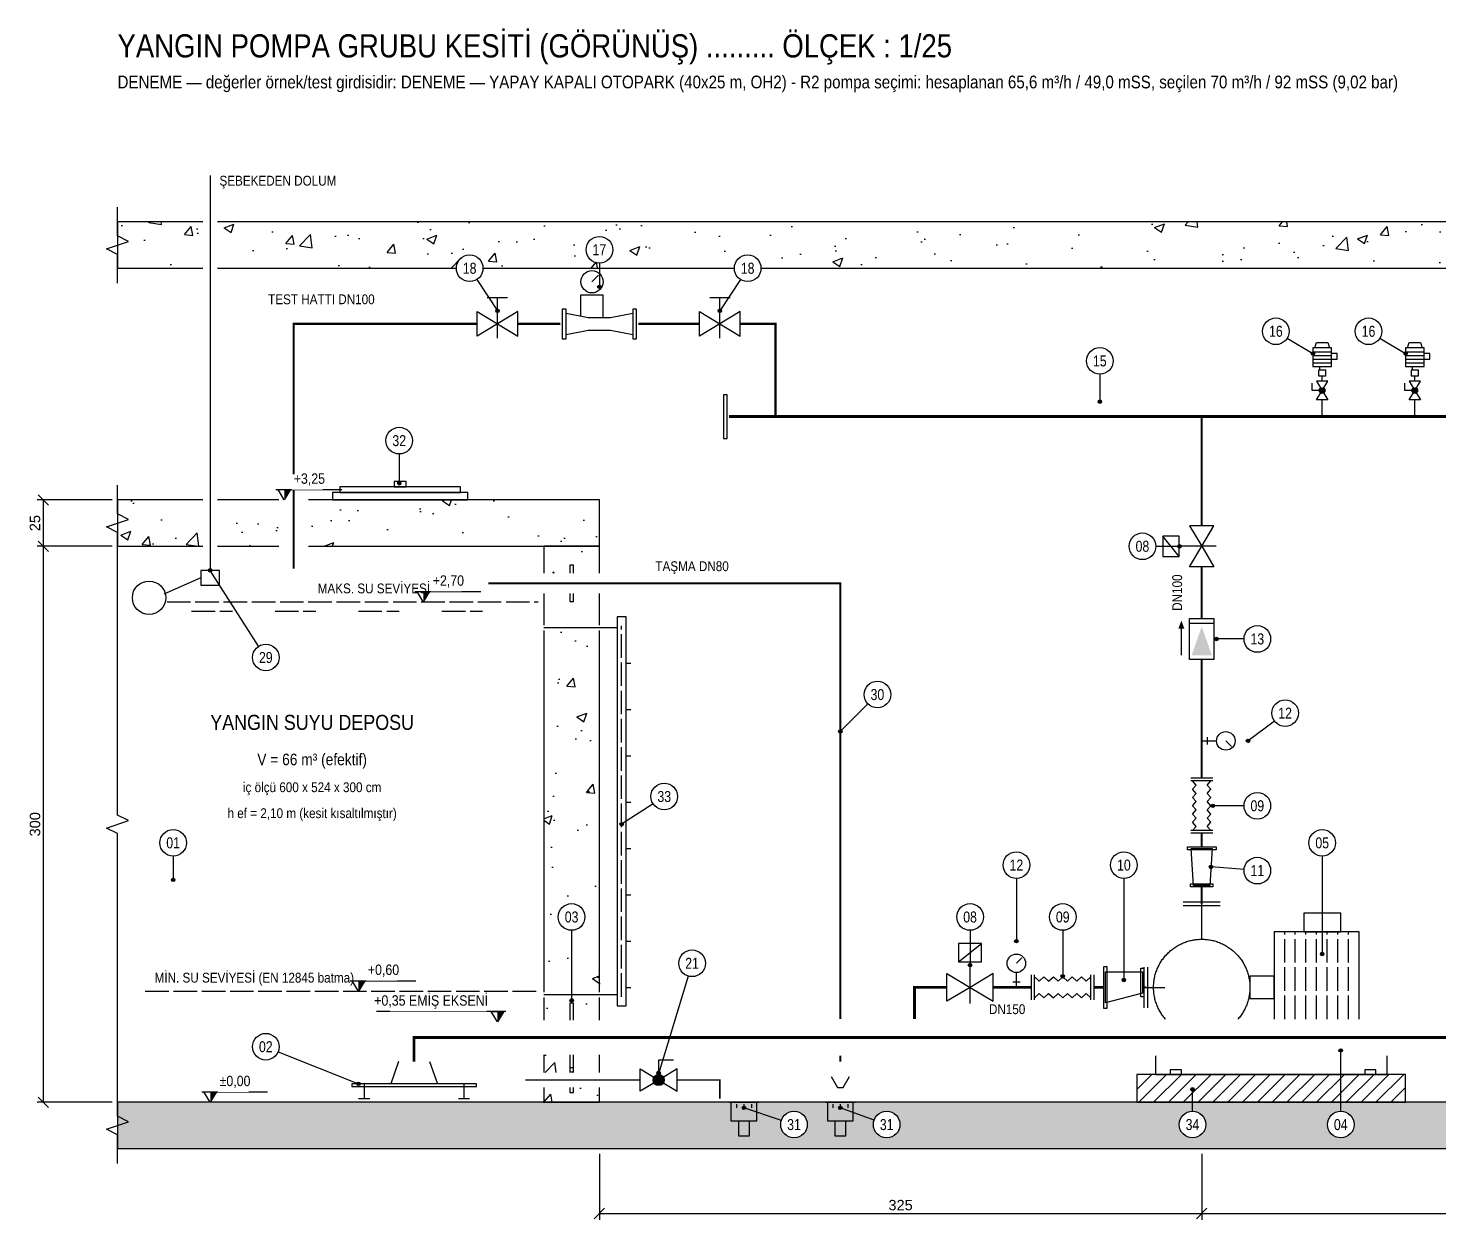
# Model space of a CAD drawing. Header units: centimetres. Extents: x -278 to 1548, y -1462 to 580.
# Drawn here: x -278 to 483, y -63 to 580 of the extents above; entities that cross this region are included whole.
import ezdxf
from ezdxf.enums import TextEntityAlignment as Align

# ---------------------------------------------------------------- set-up
doc = ezdxf.new("R2010")
doc.units = ezdxf.units.CM
doc.header["$LTSCALE"] = 10
doc.linetypes.add('DASHED', pattern=[1.524, 1.27, -0.254])
for name, color, linetype in [('ROTAS-BASLIK', 2, 'Continuous'), ('ROTAS-BETON', 7, 'Continuous'), ('ROTAS-CAP', 3, 'Continuous'), ('ROTAS-DRENAJ-BORU', 140, 'DASHED'), ('ROTAS-KOT', 2, 'Continuous'), ('ROTAS-MASKE', 7, 'Continuous'), ('ROTAS-NOT', 1, 'Continuous'), ('ROTAS-NUMARA', 1, 'Continuous'), ('ROTAS-OLCU', 2, 'Continuous'), ('ROTAS-POMPA-EKIPMAN', 4, 'Continuous'), ('ROTAS-POMPA-GIZLI', 4, 'DASHED'), ('ROTAS-POMPA-KAIDE', 8, 'Continuous'), ('ROTAS-SOGUKSU-BORU', 5, 'Continuous'), ('ROTAS-SU-SEVIYE', 5, 'DASHED'), ('ROTAS-TARAMA', 8, 'Continuous'), ('ROTAS-VANA', 1, 'Continuous'), ('ROTAS-YANGIN-BORU', 1, 'Continuous'), ('ROTAS-YAZI', 7, 'Continuous')]:
    doc.layers.add(name, color=color, linetype=linetype)
doc.styles.add('ROTAS', font='arial.ttf')
doc.dimstyles.new('ROTAS-OLCU', dxfattribs={"dimtxt": 5.625, "dimasz": 4.5, "dimexe": 3.375, "dimexo": 2.8125, "dimgap": 1.6875, "dimtad": 1, "dimdec": 0, "dimtxsty": 'ROTAS', "dimtsz": 2.8125, "dimcen": 2.5, "dimclrd": 2, "dimclre": 2, "dimclrt": 2, "dimazin": 3, "dimtfac": 1, "dimtmove": 0, "dimatfit": 3})

# ---------------------------------------------------------------- blocks, each defined once
blk = doc.blocks.new('ROTAS-SMB-KURESEL')
h = blk.add_hatch(color=256)
h.dxf.hatch_style = 1
h.paths.add_polyline_path([(3, 0), (2.85, 0.93), (2.43, 1.76), (1.76, 2.43), (0.93, 2.85), (0, 3), (-0.93, 2.85), (-1.76, 2.43), (-2.43, 1.76), (-2.85, 0.93), (-3, 0), (-2.85, -0.93), (-2.43, -1.76), (-1.76, -2.43), (-0.93, -2.85), (0, -3), (0.93, -2.85), (1.76, -2.43), (2.43, -1.76), (2.85, -0.93)])
for p, q in [((0, 3), (0, 11)), ((0, 11), (8, 11))]:
    blk.add_line(p, q)
for points in [[(-10, -6), (-10, 6), (0, 0)], [(10, -6), (10, 6), (0, 0)]]:
    blk.add_lwpolyline(points, close=True)
blk.add_circle((0, 0), 3)
blk = doc.blocks.new('ROTAS-SMB-IZLENEBILIR-KELEBEK')
for p, q in [((-5, 11), (5, 19)), ((0, 7), (0, 11)), ((0, -7), (0, 7))]:
    blk.add_line(p, q)
for points in [[(-5, 11), (5, 11), (5, 19), (-5, 19)], [(-10, -6), (-10, 6), (0, 0)], [(10, -6), (10, 6), (0, 0)]]:
    blk.add_lwpolyline(points, close=True)
blk = doc.blocks.new('ROTAS-SMB-MANOMETRE')
for p, q in [((0, 13), (3, 16)), ((0, 5), (0, 8)), ((-2, 3), (2, 3)), ((0, 0), (0, 5))]:
    blk.add_line(p, q)
blk.add_circle((0, 13), 5)
blk = doc.blocks.new('ROTAS-SMB-KOMPANSATOR')
for p, q in [((-30, -12), (-30, 12)), ((-27, -12), (-27, 12)), ((27, -12), (27, 12)), ((30, -12), (30, 12))]:
    blk.add_line(p, q)
for points in [[(-27, 10), (-22.5, 6), (-18, 10), (-13.5, 6), (-9, 10), (-4.5, 6), (0, 10), (4.5, 6), (9, 10), (13.5, 6), (18, 10), (22.5, 6), (27, 10)], [(-27, -10), (-22.5, -6), (-18, -10), (-13.5, -6), (-9, -10), (-4.5, -6), (0, -10), (4.5, -6), (9, -10), (13.5, -6), (18, -10), (22.5, -6), (27, -10)]]:
    blk.add_lwpolyline(points)
blk = doc.blocks.new('ROTAS-SMB-CEKVALF')
h = blk.add_hatch(color=256)
h.dxf.hatch_style = 1
h.paths.add_polyline_path([(9, 10), (5, 11.5), (5, 8.5)])
h = blk.add_hatch(color=256)
h.dxf.hatch_style = 1
h.paths.add_polyline_path([(-8, -5), (-8, 5), (6, 0)])
for p, q in [((-8, 10), (5, 10)), ((7.5, -6), (7.5, 6))]:
    blk.add_line(p, q)
blk.add_lwpolyline([(-10, -6), (-10, 6), (10, 6), (10, -6)], close=True)
blk = doc.blocks.new('ROTAS-SMB-KELEBEK')
for p, q in [((-5, 13), (5, 13)), ((0, 7), (0, 13)), ((0, -7), (0, 7))]:
    blk.add_line(p, q)
for points in [[(-10, -6), (-10, 6), (0, 0)], [(10, -6), (10, 6), (0, 0)]]:
    blk.add_lwpolyline(points, close=True)

msp = doc.modelspace()

# ---------------------------------------------------------------- hatches: boundary and pattern name
at = {"layer": 'ROTAS-KOT'}
h = msp.add_hatch(color=256, dxfattribs=at)
h.dxf.hatch_style = 1
h.paths.add_polyline_path([(-140, 325), (-140, 330.62), (-136.62, 330.62)])
h = msp.add_hatch(color=256, dxfattribs=at)
h.dxf.hatch_style = 1
h.paths.add_polyline_path([(-65, 270), (-65, 275.62), (-61.62, 275.62)])
h = msp.add_hatch(color=256, dxfattribs=at)
h.dxf.hatch_style = 1
h.paths.add_polyline_path([(-100, 60), (-100, 65.62), (-96.62, 65.62)])
h = msp.add_hatch(color=256, dxfattribs=at)
h.dxf.hatch_style = 1
h.paths.add_polyline_path([(-25, 43.41), (-25, 49.04), (-21.62, 49.04)])
h = msp.add_hatch(color=256, dxfattribs=at)
h.dxf.hatch_style = 1
h.paths.add_polyline_path([(-180, 0), (-180, 5.62), (-176.62, 5.62)])
at = {"layer": 'ROTAS-NUMARA'}
h = msp.add_hatch(color=256, dxfattribs=at)
h.dxf.hatch_style = 1
h.paths.add_polyline_path([(30.94, 440), (30.81, 440.47), (30.47, 440.81), (30, 440.94), (29.53, 440.81), (29.19, 440.47), (29.06, 440), (29.19, 439.53), (29.53, 439.19), (30, 439.06), (30.47, 439.19), (30.81, 439.53)])
h = msp.add_hatch(color=256, dxfattribs=at)
h.dxf.hatch_style = 1
h.paths.add_polyline_path([(-24.06, 427), (-24.19, 427.47), (-24.53, 427.81), (-25, 427.94), (-25.47, 427.81), (-25.81, 427.47), (-25.94, 427), (-25.81, 426.53), (-25.47, 426.19), (-25, 426.06), (-24.53, 426.19), (-24.19, 426.53)])
h = msp.add_hatch(color=256, dxfattribs=at)
h.dxf.hatch_style = 1
h.paths.add_polyline_path([(95.94, 427), (95.81, 427.47), (95.47, 427.81), (95, 427.94), (94.53, 427.81), (94.19, 427.47), (94.06, 427), (94.19, 426.53), (94.53, 426.19), (95, 426.06), (95.47, 426.19), (95.81, 426.53)])
h = msp.add_hatch(color=256, dxfattribs=at)
h.dxf.hatch_style = 1
h.paths.add_polyline_path([(415.94, 404), (415.81, 404.47), (415.47, 404.81), (415, 404.94), (414.53, 404.81), (414.19, 404.47), (414.06, 404), (414.19, 403.53), (414.53, 403.19), (415, 403.06), (415.47, 403.19), (415.81, 403.53)])
h = msp.add_hatch(color=256, dxfattribs=at)
h.dxf.hatch_style = 1
h.paths.add_polyline_path([(465.94, 404), (465.81, 404.47), (465.47, 404.81), (465, 404.94), (464.53, 404.81), (464.19, 404.47), (464.06, 404), (464.19, 403.53), (464.53, 403.19), (465, 403.06), (465.47, 403.19), (465.81, 403.53)])
h = msp.add_hatch(color=256, dxfattribs=at)
h.dxf.hatch_style = 1
h.paths.add_polyline_path([(300.94, 378), (300.81, 378.47), (300.47, 378.81), (300, 378.94), (299.53, 378.81), (299.19, 378.47), (299.06, 378), (299.19, 377.53), (299.53, 377.19), (300, 377.06), (300.47, 377.19), (300.81, 377.53)])
h = msp.add_hatch(color=256, dxfattribs=at)
h.dxf.hatch_style = 1
h.paths.add_polyline_path([(-77.06, 334), (-77.19, 334.47), (-77.53, 334.81), (-78, 334.94), (-78.47, 334.81), (-78.81, 334.47), (-78.94, 334), (-78.81, 333.53), (-78.47, 333.19), (-78, 333.06), (-77.53, 333.19), (-77.19, 333.53)])
h = msp.add_hatch(color=256, dxfattribs=at)
h.dxf.hatch_style = 1
h.paths.add_polyline_path([(343.94, 300), (343.81, 300.47), (343.47, 300.81), (343, 300.94), (342.53, 300.81), (342.19, 300.47), (342.06, 300), (342.19, 299.53), (342.53, 299.19), (343, 299.06), (343.47, 299.19), (343.81, 299.53)])
h = msp.add_hatch(color=256, dxfattribs=at)
h.dxf.hatch_style = 1
h.paths.add_polyline_path([(-179.06, 287), (-179.19, 287.47), (-179.53, 287.81), (-180, 287.94), (-180.47, 287.81), (-180.81, 287.47), (-180.94, 287), (-180.81, 286.53), (-180.47, 286.19), (-180, 286.06), (-179.53, 286.19), (-179.19, 286.53)])
h = msp.add_hatch(color=256, dxfattribs=at)
h.dxf.hatch_style = 1
h.paths.add_polyline_path([(363.94, 250), (363.81, 250.47), (363.47, 250.81), (363, 250.94), (362.53, 250.81), (362.19, 250.47), (362.06, 250), (362.19, 249.53), (362.53, 249.19), (363, 249.06), (363.47, 249.19), (363.81, 249.53)])
h = msp.add_hatch(color=256, dxfattribs=at)
h.dxf.hatch_style = 1
h.paths.add_polyline_path([(160.94, 200), (160.81, 200.47), (160.47, 200.81), (160, 200.94), (159.53, 200.81), (159.19, 200.47), (159.06, 200), (159.19, 199.53), (159.53, 199.19), (160, 199.06), (160.47, 199.19), (160.81, 199.53)])
h = msp.add_hatch(color=256, dxfattribs=at)
h.dxf.hatch_style = 1
h.paths.add_polyline_path([(380.94, 195), (380.81, 195.47), (380.47, 195.81), (380, 195.94), (379.53, 195.81), (379.19, 195.47), (379.06, 195), (379.19, 194.53), (379.53, 194.19), (380, 194.06), (380.47, 194.19), (380.81, 194.53)])
h = msp.add_hatch(color=256, dxfattribs=at)
h.dxf.hatch_style = 1
h.paths.add_polyline_path([(361.94, 160), (361.81, 160.47), (361.47, 160.81), (361, 160.94), (360.53, 160.81), (360.19, 160.47), (360.06, 160), (360.19, 159.53), (360.53, 159.19), (361, 159.06), (361.47, 159.19), (361.81, 159.53)])
h = msp.add_hatch(color=256, dxfattribs=at)
h.dxf.hatch_style = 1
h.paths.add_polyline_path([(42.94, 150), (42.81, 150.47), (42.47, 150.81), (42, 150.94), (41.53, 150.81), (41.19, 150.47), (41.06, 150), (41.19, 149.53), (41.53, 149.19), (42, 149.06), (42.47, 149.19), (42.81, 149.53)])
h = msp.add_hatch(color=256, dxfattribs=at)
h.dxf.hatch_style = 1
h.paths.add_polyline_path([(360.94, 127), (360.81, 127.47), (360.47, 127.81), (360, 127.94), (359.53, 127.81), (359.19, 127.47), (359.06, 127), (359.19, 126.53), (359.53, 126.19), (360, 126.06), (360.47, 126.19), (360.81, 126.53)])
h = msp.add_hatch(color=256, dxfattribs=at)
h.dxf.hatch_style = 1
h.paths.add_polyline_path([(-199.06, 120), (-199.19, 120.47), (-199.53, 120.81), (-200, 120.94), (-200.47, 120.81), (-200.81, 120.47), (-200.94, 120), (-200.81, 119.53), (-200.47, 119.19), (-200, 119.06), (-199.53, 119.19), (-199.19, 119.53)])
h = msp.add_hatch(color=256, dxfattribs=at)
h.dxf.hatch_style = 1
h.paths.add_polyline_path([(255.94, 87), (255.81, 87.47), (255.47, 87.81), (255, 87.94), (254.53, 87.81), (254.19, 87.47), (254.06, 87), (254.19, 86.53), (254.53, 86.19), (255, 86.06), (255.47, 86.19), (255.81, 86.53)])
h = msp.add_hatch(color=256, dxfattribs=at)
h.dxf.hatch_style = 1
h.paths.add_polyline_path([(420.94, 80), (420.81, 80.47), (420.47, 80.81), (420, 80.94), (419.53, 80.81), (419.19, 80.47), (419.06, 80), (419.19, 79.53), (419.53, 79.19), (420, 79.06), (420.47, 79.19), (420.81, 79.53)])
h = msp.add_hatch(color=256, dxfattribs=at)
h.dxf.hatch_style = 1
h.paths.add_polyline_path([(230.94, 74), (230.81, 74.47), (230.47, 74.81), (230, 74.94), (229.53, 74.81), (229.19, 74.47), (229.06, 74), (229.19, 73.53), (229.53, 73.19), (230, 73.06), (230.47, 73.19), (230.81, 73.53)])
h = msp.add_hatch(color=256, dxfattribs=at)
h.dxf.hatch_style = 1
h.paths.add_polyline_path([(280.94, 68), (280.81, 68.47), (280.47, 68.81), (280, 68.94), (279.53, 68.81), (279.19, 68.47), (279.06, 68), (279.19, 67.53), (279.53, 67.19), (280, 67.06), (280.47, 67.19), (280.81, 67.53)])
h = msp.add_hatch(color=256, dxfattribs=at)
h.dxf.hatch_style = 1
h.paths.add_polyline_path([(313.94, 66), (313.81, 66.47), (313.47, 66.81), (313, 66.94), (312.53, 66.81), (312.19, 66.47), (312.06, 66), (312.19, 65.53), (312.53, 65.19), (313, 65.06), (313.47, 65.19), (313.81, 65.53)])
h = msp.add_hatch(color=256, dxfattribs=at)
h.dxf.hatch_style = 1
h.paths.add_polyline_path([(15.94, 55), (15.81, 55.47), (15.47, 55.81), (15, 55.94), (14.53, 55.81), (14.19, 55.47), (14.06, 55), (14.19, 54.53), (14.53, 54.19), (15, 54.06), (15.47, 54.19), (15.81, 54.53)])
h = msp.add_hatch(color=256, dxfattribs=at)
h.dxf.hatch_style = 1
h.paths.add_polyline_path([(430.94, 28), (430.81, 28.47), (430.47, 28.81), (430, 28.94), (429.53, 28.81), (429.19, 28.47), (429.06, 28), (429.19, 27.53), (429.53, 27.19), (430, 27.06), (430.47, 27.19), (430.81, 27.53)])
h = msp.add_hatch(color=256, dxfattribs=at)
h.dxf.hatch_style = 1
h.paths.add_polyline_path([(62.94, 16), (62.81, 16.47), (62.47, 16.81), (62, 16.94), (61.53, 16.81), (61.19, 16.47), (61.06, 16), (61.19, 15.53), (61.53, 15.19), (62, 15.06), (62.47, 15.19), (62.81, 15.53)])
h = msp.add_hatch(color=256, dxfattribs=at)
h.dxf.hatch_style = 1
h.paths.add_polyline_path([(-99.06, 10), (-99.19, 10.47), (-99.53, 10.81), (-100, 10.94), (-100.47, 10.81), (-100.81, 10.47), (-100.94, 10), (-100.81, 9.53), (-100.47, 9.19), (-100, 9.06), (-99.53, 9.19), (-99.19, 9.53)])
h = msp.add_hatch(color=256, dxfattribs=at)
h.dxf.hatch_style = 1
h.paths.add_polyline_path([(350.94, 7), (350.81, 7.47), (350.47, 7.81), (350, 7.94), (349.53, 7.81), (349.19, 7.47), (349.06, 7), (349.19, 6.53), (349.53, 6.19), (350, 6.06), (350.47, 6.19), (350.81, 6.53)])
h = msp.add_hatch(color=256, dxfattribs=at)
h.dxf.hatch_style = 1
h.paths.add_polyline_path([(108.94, -3), (108.81, -2.53), (108.47, -2.19), (108, -2.06), (107.53, -2.19), (107.19, -2.53), (107.06, -3), (107.19, -3.47), (107.53, -3.81), (108, -3.94), (108.47, -3.81), (108.81, -3.47)])
h = msp.add_hatch(color=256, dxfattribs=at)
h.dxf.hatch_style = 1
h.paths.add_polyline_path([(160.94, -3), (160.81, -2.53), (160.47, -2.19), (160, -2.06), (159.53, -2.19), (159.19, -2.53), (159.06, -3), (159.19, -3.47), (159.53, -3.81), (160, -3.94), (160.47, -3.81), (160.81, -3.47)])
at = {"layer": 'ROTAS-TARAMA'}
h = msp.add_hatch(dxfattribs=at)
h.set_pattern_fill('AR-CONC', scale=0.3)
h.paths.add_polyline_path([(-230, 450), (-230, 475), (-184, 475), (-184, 450)])
h = msp.add_hatch(dxfattribs=at)
h.set_pattern_fill('AR-CONC', scale=0.3)
h.paths.add_polyline_path([(-176, 450), (-176, 475), (994, 475), (994, 450)])
h = msp.add_hatch(dxfattribs=at)
h.set_pattern_fill('AR-CONC', scale=0.3)
h.paths.add_polyline_path([(-230, 300), (-230, 325), (-184, 325), (-184, 300)])
h = msp.add_hatch(dxfattribs=at)
h.set_pattern_fill('AR-CONC', scale=0.3)
h.paths.add_polyline_path([(-176, 300), (-176, 325), (-143, 325), (-143, 300)])
h = msp.add_hatch(dxfattribs=at)
h.set_pattern_fill('AR-CONC', scale=0.3)
h.paths.add_polyline_path([(30, 325), (30, 300), (-127, 300), (-127, 325)])
h = msp.add_hatch(dxfattribs=at)
h.set_pattern_fill('AR-CONC', scale=0.3)
h.paths.add_polyline_path([(0, 300), (30, 300), (30, 285.44), (0, 285.44)])
h = msp.add_hatch(dxfattribs=at)
h.set_pattern_fill('AR-CONC', scale=0.3)
h.paths.add_polyline_path([(30, 257.5), (0, 257.5), (0, 274.56), (30, 274.56)])
h = msp.add_hatch(dxfattribs=at)
h.set_pattern_fill('AR-CONC', scale=0.3)
h.paths.add_polyline_path([(30, 59.5), (0, 59.5), (0, 254.5), (30, 254.5)])
h = msp.add_hatch(dxfattribs=at)
h.set_pattern_fill('AR-CONC', scale=0.3)
h.paths.add_polyline_path([(30, 44.41), (0, 44.41), (0, 56.5), (30, 56.5)])
h = msp.add_hatch(dxfattribs=at)
h.set_pattern_fill('AR-CONC', scale=0.3)
h.paths.add_polyline_path([(30, 16.02), (0, 16.02), (0, 25.59), (30, 25.59)])
h = msp.add_hatch(dxfattribs=at)
h.set_pattern_fill('AR-CONC', scale=0.3)
h.paths.add_polyline_path([(30, 0), (0, 0), (0, 7.98), (30, 7.98)])
h = msp.add_hatch(dxfattribs=at)
h.set_pattern_fill('AR-CONC', scale=0.3)
h.paths.add_polyline_path([(-230, -25), (1425, -25), (1425, 0), (-230, 0)])

# ---------------------------------------------------------------- linework, layer by layer
at = {"layer": 'ROTAS-BETON'}
for points in [[(-230, 442), (-230, 457.5), (-236, 460.5), (-224, 464.5), (-230, 467.5), (-230, 483)], [(-184, 475), (-230, 475), (-230, 450)], [(994, 475), (-176, 475)], [(-230, 450), (-184, 450)], [(-176, 450), (994, 450)], [(-230, 292), (-230, 307.5), (-236, 310.5), (-224, 314.5), (-230, 317.5), (-230, 333)], [(-184, 325), (-230, 325), (-230, 300)], [(-143, 325), (-176, 325)], [(-127, 300), (30, 300), (30, 325), (-127, 325)], [(-230, 300), (-184, 300)], [(-176, 300), (-143, 300)], [(30, 285.44), (30, 300), (0, 300), (0, 285.44)], [(-230, 8), (-230, 145), (-236, 148), (-224, 152), (-230, 155), (-230, 292)], [(0, 274.56), (0, 257.5)], [(30, 257.5), (30, 274.56)], [(0, 254.5), (0, 59.5)], [(30, 59.5), (30, 254.5)], [(0, 56.5), (0, 44.41)], [(30, 44.41), (30, 56.5)], [(0, 25.59), (0, 16.02)], [(30, 16.02), (30, 25.59)], [(-230, -33), (-230, -17.5), (-236, -14.5), (-224, -10.5), (-230, -7.5), (-230, 8)], [(0, 0), (30, 0), (30, 7.98)], [(0, 7.98), (0, 0)]]:
    msp.add_lwpolyline(points, dxfattribs=at)
msp.add_lwpolyline([(-230, -25), (1425, -25), (1425, 0), (-230, 0)], close=True, dxfattribs=at)
at = {"layer": 'ROTAS-DRENAJ-BORU'}
for points, const_width in [([(-30, 280), (160, 280), (160, 44.91)], 1), ([(160, 25.09), (160, 22)], 1), ([(-10, 12), (52, 12)], 0.8), ([(72, 12), (95, 12), (95, 2)], 0.8)]:
    msp.add_lwpolyline(points, dxfattribs=dict(at, const_width=const_width))
at = {"layer": 'ROTAS-KOT'}
for points in [[(-144.5, 330.62), (-109.06, 330.62)], [(-69.5, 275.62), (-34.06, 275.62)], [(-104.5, 65.62), (-69.06, 65.62)], [(-20.5, 49.04), (-90.31, 49.04)], [(-184.5, 5.62), (-149.06, 5.62)]]:
    msp.add_lwpolyline(points, dxfattribs=at)
for points in [[(-140, 325), (-143.38, 330.62), (-136.62, 330.62)], [(-65, 270), (-68.38, 275.62), (-61.62, 275.62)], [(-100, 60), (-103.38, 65.62), (-96.62, 65.62)], [(-25, 43.41), (-28.38, 49.04), (-21.62, 49.04)], [(-180, 0), (-183.38, 5.62), (-176.62, 5.62)]]:
    msp.add_lwpolyline(points, close=True, dxfattribs=at)
at = {"layer": 'ROTAS-NUMARA'}
for p, q in [((30, 452.81), (30, 440)), ((-36.07, 443.98), (-25, 427)), ((106.07, 443.98), (95, 427)), ((401.16, 412.3), (415, 404)), ((451.16, 412.3), (465, 404)), ((300, 392.81), (300, 378)), ((-78, 349.81), (-78, 334)), ((330.19, 300), (343, 300)), ((-153.87, 246.06), (-180, 287)), ((377.81, 250), (363, 250)), ((174.92, 214.92), (160, 200)), ((394.25, 205.69), (380, 195)), ((58.98, 161.07), (42, 150)), ((377.81, 160), (361, 160)), ((-200, 132.81), (-200, 120)), ((420, 132.81), (420, 80)), ((377.84, 125.57), (360, 127)), ((255, 120.81), (255, 87)), ((313, 120.81), (313, 66)), ((15, 92.81), (15, 55)), ((230, 92.81), (230, 74)), ((280, 92.81), (280, 68)), ((77.9, 68.13), (62, 16)), ((-143.33, 27.33), (-100, 10)), ((430, -4.81), (430, 28)), ((350, -4.81), (350, 7)), ((128.18, -9.73), (108, -3)), ((178.24, -9.57), (160, -3))]:
    msp.add_line(p, q, dxfattribs=at)
for centre in [(30, 440), (-25, 427), (95, 427), (415, 404), (465, 404), (300, 378), (-78, 334), (343, 300), (-180, 287), (363, 250), (160, 200), (380, 195), (361, 160), (42, 150), (360, 127), (-200, 120), (255, 87), (420, 80), (230, 74), (280, 68), (313, 66), (15, 55), (430, 28), (62, 16), (-100, 10), (350, 7), (108, -3), (160, -3)]:
    msp.add_circle(centre, 0.938, dxfattribs=at)
at = {"layer": 'ROTAS-POMPA-EKIPMAN'}
for points in [[(26, 442.71), (29.5, 446.21)], [(20, 424.57), (20, 435.71)], [(20, 435.71), (32, 435.71)], [(32, 423.43), (32, 435.71)], [(12, 425.71), (24, 423.43), (36, 423.43), (48, 425.71)], [(12, 414.29), (24, 416.57), (36, 416.57), (48, 414.29)], [(416, 407), (417, 410), (423, 410), (424, 407)], [(425, 401), (428, 401), (428, 404), (425, 404)], [(466, 407), (467, 410), (473, 410), (474, 407)], [(475, 401), (478, 401), (478, 404), (475, 404)], [(418.8, 395), (418.8, 397), (421.2, 397), (421.2, 397)], [(468.8, 395), (468.8, 397), (471.2, 397), (471.2, 397)], [(16, 285.44), (16, 289.78), (14, 289.78), (14, 285.44)], [(-185, 283), (-205, 274.25)], [(14, 270.22), (16, 270.22), (16, 274.56)], [(14, 274.56), (14, 270.22)], [(30, 256), (0, 256)], [(39.5, 256), (30, 256)], [(44.5, 237), (47, 237)], [(44.5, 212), (47, 212)], [(44.5, 187), (47, 187)], [(44.5, 162), (47, 162)], [(44.5, 137), (47, 137)], [(44.5, 112), (47, 112)], [(365, 108), (345, 108)], [(355, 88), (355, 107)], [(365, 106), (345, 106)], [(440, 44.91), (440, 92), (394, 92), (394, 44.91)], [(44.5, 87), (47, 87)], [(335.4, 44.91), (335.31, 45.02), (334.9, 45.51), (334.5, 46), (334.12, 46.51), (333.74, 47.03), (333.38, 47.56), (333.03, 48.09), (332.7, 48.63), (332.38, 49.18), (332.07, 49.74), (331.78, 50.31), (331.5, 50.88), (331.23, 51.46), (330.98, 52.05), (330.74, 52.64), (330.52, 53.24), (330.31, 53.84), (330.12, 54.45), (329.94, 55.07), (329.78, 55.68), (329.63, 56.3), (329.5, 56.93), (329.38, 57.55), (329.28, 58.19), (329.2, 58.82), (329.13, 59.45), (329.07, 60.09), (329.03, 60.72), (329.01, 61.36), (329, 62), (329.01, 62.64), (329.03, 63.28), (329.07, 63.91), (329.13, 64.55), (329.2, 65.18), (329.28, 65.81), (329.38, 66.45), (329.5, 67.07), (329.63, 67.7), (329.78, 68.32), (329.94, 68.93), (330.12, 69.55), (330.31, 70.16), (330.52, 70.76), (330.74, 71.36), (330.98, 71.95), (331.23, 72.54), (331.5, 73.12), (331.78, 73.69), (332.07, 74.26), (332.38, 74.82), (332.7, 75.37), (333.03, 75.91), (333.38, 76.44), (333.74, 76.97), (334.12, 77.49), (334.5, 78), (334.9, 78.49), (335.31, 78.98), (335.74, 79.46), (336.17, 79.93), (336.62, 80.38), (337.07, 80.83), (337.54, 81.26), (338.02, 81.69), (338.51, 82.1), (339, 82.5), (339.51, 82.88), (340.03, 83.26), (340.56, 83.62), (341.09, 83.97), (341.63, 84.3), (342.18, 84.62), (342.74, 84.93), (343.31, 85.22), (343.88, 85.5), (344.46, 85.77), (345.05, 86.02), (345.64, 86.26), (346.24, 86.48), (346.84, 86.69), (347.45, 86.88), (348.07, 87.06), (348.68, 87.22), (349.3, 87.37), (349.93, 87.5), (350.55, 87.62), (351.19, 87.72), (351.82, 87.8), (352.45, 87.87), (353.09, 87.93), (353.72, 87.97), (354.36, 87.99), (355, 88), (355.64, 87.99), (356.28, 87.97), (356.91, 87.93), (357.55, 87.87), (358.18, 87.8), (358.81, 87.72), (359.44, 87.62), (360.07, 87.5), (360.7, 87.37), (361.32, 87.22), (361.93, 87.06), (362.55, 86.88), (363.16, 86.69), (363.76, 86.48), (364.36, 86.26), (364.95, 86.02), (365.54, 85.77), (366.12, 85.5), (366.69, 85.22), (367.26, 84.93), (367.82, 84.62), (368.37, 84.3), (368.91, 83.97), (369.44, 83.62), (369.97, 83.26), (370.49, 82.88), (371, 82.5), (371.49, 82.1), (371.98, 81.69), (372.46, 81.26), (372.93, 80.83), (373.38, 80.38), (373.83, 79.93), (374.26, 79.46), (374.69, 78.98), (375.1, 78.49), (375.5, 78), (375.88, 77.49), (376.26, 76.97), (376.62, 76.44), (376.97, 75.91), (377.3, 75.37), (377.62, 74.82), (377.93, 74.26), (378.22, 73.69), (378.5, 73.12), (378.77, 72.54), (379.02, 71.95), (379.26, 71.36), (379.48, 70.76), (379.69, 70.16), (379.88, 69.55), (380.06, 68.93), (380.22, 68.32), (380.37, 67.7), (380.5, 67.07), (380.62, 66.45), (380.72, 65.81), (380.8, 65.18), (380.87, 64.55), (380.93, 63.91), (380.97, 63.28), (380.99, 62.64), (381, 62)], [(324, 51), (324, 73)], [(326, 51), (326, 73)], [(44.5, 62), (47, 62)], [(325, 62), (335, 62)], [(381, 62), (380.99, 61.36), (380.97, 60.72), (380.93, 60.09), (380.87, 59.45), (380.8, 58.82), (380.72, 58.19), (380.62, 57.55), (380.5, 56.93), (380.37, 56.3), (380.22, 55.68), (380.06, 55.07), (379.88, 54.45), (379.69, 53.84), (379.48, 53.24), (379.26, 52.64), (379.02, 52.05), (378.77, 51.46), (378.5, 50.88), (378.22, 50.31), (377.93, 49.74), (377.62, 49.18), (377.3, 48.63), (376.97, 48.09), (376.62, 47.56), (376.26, 47.03), (375.88, 46.51), (375.5, 46), (375.1, 45.51), (374.69, 45.02), (374.6, 44.91)], [(30, 58), (0, 58)], [(16, 44.41), (16, 53.51), (14, 53.51), (14, 44.41)], [(39.5, 58), (30, 58)], [(14, 16.49), (16, 16.49), (16, 25.59)], [(14, 25.59), (14, 16.49)], [(330, 15), (455, 15), (455, 25.09)], [(330, 25.09), (330, 15)], [(-78.41, 22), (-82.62, 10)], [(-61.59, 22), (-57.38, 10)], [(16, 16.02), (16, 18.63), (14, 18.63), (14, 16.02)], [(-96.93, 10), (-96.93, 2)], [(-43.07, 10), (-43.07, 2)], [(14, 5.37), (16, 5.37), (16, 7.98)], [(14, 7.98), (14, 5.37)], [(155, 14), (158.5, 8), (161.5, 8), (165, 14)], [(-99.93, 2), (-93.93, 2)], [(-46.07, 2), (-40.07, 2)], [(100, 0), (116, 0)], [(101, 0), (101, -10), (115, -10), (115, 0)], [(152, 0), (168, 0)], [(153, 0), (153, -10), (167, -10), (167, 0)], [(104, -1), (104, -3)], [(108, -1), (108, -3)], [(112, -1), (112, -3)], [(156, -1), (156, -3)], [(160, -1), (160, -3)], [(164, -1), (164, -3)], [(105, -10), (105, -18), (111, -18), (111, -10)], [(157, -10), (157, -18), (163, -18), (163, -10)]]:
    msp.add_lwpolyline(points, dxfattribs=at)
for points in [[(10, 412), (12, 412), (12, 428), (10, 428)], [(48, 412), (50, 412), (50, 428), (48, 428)], [(415, 397), (425, 397), (425, 407), (415, 407)], [(465, 397), (475, 397), (475, 407), (465, 407)], [(418, 392), (422, 392), (422, 395), (418, 395)], [(468, 392), (472, 392), (472, 395), (468, 395)], [(97, 358.22), (99, 358.22), (99, 381.78), (97, 381.78)], [(-80.75, 332), (-74.25, 332), (-74.25, 335), (-80.75, 335)], [(-114, 325), (-41, 325), (-41, 329), (-114, 329)], [(-110, 329), (-45, 329), (-45, 332), (-110, 332)], [(-185, 279), (-175, 279), (-175, 287), (-185, 287)], [(39.5, 52), (44.5, 52), (44.5, 262), (39.5, 262)], [(362.72, 136.2), (347.28, 136.2), (347.28, 137.8), (362.72, 137.8)], [(350.55, 117), (349.29, 137), (360.71, 137), (359.44, 117)], [(361, 116.2), (349, 116.2), (349, 117.8), (361, 117.8)], [(410, 92), (430, 92), (430, 102), (410, 102)], [(302.2, 50.64), (302.2, 73.36), (303.8, 73.36), (303.8, 50.64)], [(303, 70.41), (323, 70.41), (323, 58.98), (303, 53.59)], [(322.2, 56.98), (322.2, 72.42), (323.8, 72.42), (323.8, 56.98)], [(381, 56), (394, 56), (394, 68), (381, 68)], [(338, 14.99), (344, 14.99), (344, 17.5), (338, 17.5)], [(443, 14.99), (449, 14.99), (449, 17.5), (443, 17.5)], [(-103.66, 8.5), (-36.34, 8.5), (-36.34, 10), (-103.66, 10)]]:
    msp.add_lwpolyline(points, close=True, dxfattribs=at)
for centre, radius in [((26, 442.71), 6), ((-213, 272.25), 9)]:
    msp.add_circle(centre, radius, dxfattribs=at)
at = {"layer": 'ROTAS-POMPA-GIZLI'}
for points in [[(415, 405), (425, 405)], [(465, 405), (475, 405)], [(415, 403), (425, 403)], [(415, 401), (425, 401)], [(415, 399), (425, 399)], [(465, 403), (475, 403)], [(465, 401), (475, 401)], [(465, 399), (475, 399)], [(42, 57), (42, 257)], [(399.75, 44.91), (399.75, 92)], [(405.5, 44.91), (405.5, 92)], [(411.25, 44.91), (411.25, 92)], [(417, 44.91), (417, 92)], [(422.75, 44.91), (422.75, 92)], [(428.5, 44.91), (428.5, 92)], [(434.25, 44.91), (434.25, 92)]]:
    msp.add_lwpolyline(points, dxfattribs=at)
at = {"layer": 'ROTAS-POMPA-KAIDE'}
msp.add_lwpolyline([(320, 0), (465, 0), (465, 15), (320, 15)], close=True, dxfattribs=at)
at = {"layer": 'ROTAS-SOGUKSU-BORU'}
msp.add_lwpolyline([(-180, 500), (-180, 287)], dxfattribs=at)
at = {"layer": 'ROTAS-SU-SEVIYE'}
for points in [[(-203.27, 270), (-3, 270)], [(-190, 265), (-168, 265)], [(-145, 265), (-123, 265)], [(-100, 265), (-78, 265)], [(-55, 265), (-33, 265)], [(-215, 60), (-3, 60)]]:
    msp.add_lwpolyline(points, dxfattribs=at)
at = {"layer": 'ROTAS-TARAMA'}
for points in [[(320, 7), (328, 15)], [(321, 0), (336, 15)], [(329, 0), (344, 15)], [(337, 0), (352, 15)], [(345, 0), (360, 15)], [(353, 0), (368, 15)], [(361, 0), (376, 15)], [(369, 0), (384, 15)], [(377, 0), (392, 15)], [(385, 0), (400, 15)], [(393, 0), (408, 15)], [(401, 0), (416, 15)], [(409, 0), (424, 15)], [(417, 0), (432, 15)], [(425, 0), (440, 15)], [(433, 0), (448, 15)], [(441, 0), (456, 15)], [(449, 0), (464, 15)], [(457, 0), (465, 8)]]:
    msp.add_lwpolyline(points, dxfattribs=at)
at = {"layer": 'ROTAS-YANGIN-BORU'}
for points, const_width in [([(-36, 420), (-135, 420), (-135, 288)], 1.17), ([(9, 420), (-14, 420)], 1.17), ([(84, 420), (51, 420)], 1.17), ([(125, 370), (125, 420), (106, 420)], 1.17), ([(100, 370), (1000, 370), (1000, 397.5)], 1.5), ([(355, 311), (355, 370)], 1.17), ([(355, 261), (355, 289)], 1.17), ([(355, 174.85), (355, 239)], 1.17), ([(355, 138), (355, 145.15)], 1.17), ([(355, 107), (355, 116)], 1.03), ([(200, 44.91), (200, 62), (217.5, 62)], 1.5), ([(242.5, 62), (263.12, 62)], 1.5), ([(296.88, 62), (302, 62)], 1.5), ([(324, 62), (325, 62)], 1.17), ([(30, 35), (-70, 35), (-70, 22)], 1.5), ([(30, 35), (671, 35)], 1.5)]:
    msp.add_lwpolyline(points, dxfattribs=dict(at, const_width=const_width))
for points in [[(420, 389), (420, 392)], [(470, 389), (470, 392)], [(420, 370), (420, 379)], [(470, 370), (470, 379)]]:
    msp.add_lwpolyline(points, dxfattribs=at)

# ---------------------------------------------------------------- block references
at = {"layer": 'ROTAS-VANA'}
for name, p, xscale, yscale in [('ROTAS-SMB-KELEBEK', (-25, 420), 1.1, 1.1), ('ROTAS-SMB-KELEBEK', (95, 420), 1.1, 1.1), ('ROTAS-SMB-IZLENEBILIR-KELEBEK', (230, 62), 1.25, 1.25), ('ROTAS-SMB-KOMPANSATOR', (280, 62), 0.5625, 0.5625)]:
    msp.add_blockref(name, p, dxfattribs=dict(at, xscale=xscale, yscale=yscale))
at = {"layer": 'ROTAS-VANA', "rotation": 90}
for name, p, xscale, yscale in [('ROTAS-SMB-KURESEL', (420, 384), 0.5, 0.5), ('ROTAS-SMB-KURESEL', (470, 384), 0.5, 0.5), ('ROTAS-SMB-IZLENEBILIR-KELEBEK', (355, 300), 1.1, 1.1), ('ROTAS-SMB-CEKVALF', (355, 250), 1.1, 1.1), ('ROTAS-SMB-KOMPANSATOR', (355, 160), 0.49500000000000005, 0.49500000000000005)]:
    msp.add_blockref(name, p, dxfattribs=dict(at, xscale=xscale, yscale=yscale))
at = {"layer": 'ROTAS-VANA', "rotation": -90}
msp.add_blockref('ROTAS-SMB-MANOMETRE', (355, 195), dxfattribs=at)
at = {"layer": 'ROTAS-VANA'}
for name, p in [('ROTAS-SMB-MANOMETRE', (255, 62)), ('ROTAS-SMB-KURESEL', (62, 12))]:
    msp.add_blockref(name, p, dxfattribs=at)

# ---------------------------------------------------------------- texts
at = {"layer": 'ROTAS-BASLIK', "style": 'ROTAS', "width": 0.85}
msp.add_text('YANGIN POMPA GRUBU KESİTİ (GÖRÜNÜŞ) ......... ÖLÇEK : 1/25', height=12.5, dxfattribs=at).set_placement((-230, 560), align=Align.BOTTOM_LEFT)
at = {"layer": 'ROTAS-NOT', "style": 'ROTAS', "width": 0.85}
msp.add_text('DENEME — değerler örnek/test girdisidir: DENEME — YAPAY KAPALI OTOPARK (40x25 m, OH2) - R2 pompa seçimi: hesaplanan 65,6 m³/h / 49,0 mSS, seçilen 70 m³/h / 92 mSS (9,02 bar)', height=6.875, dxfattribs=at).set_placement((-230, 545), align=Align.BOTTOM_LEFT)

# ---------------------------------------------------------------- dimensions: what is measured, and where the dimension line sits
at = {"layer": 'ROTAS-OLCU'}
for base, p1, p2 in [((-270, 300), (-230, 300), (-230, 325)), ((-270, 0), (-230, 0), (-230, 300))]:
    msp.add_linear_dim(base=base, p1=p1, p2=p2, angle=90, dimstyle='ROTAS-OLCU', dxfattribs=at).render()
for base, p1, p2 in [((30, -60), (30, -25), (355, -25)), ((355, -60), (355, -25), (825, -25))]:
    msp.add_linear_dim(base=base, p1=p1, p2=p2, dimstyle='ROTAS-OLCU', dxfattribs=at).render()

# ---------------------------------------------------------------- wipeouts: each hides what was drawn before it
for points in [[(-175.8, 491.67), (-132.21, 491.67), (-132.21, 499.38), (-175.8, 499.38)], [(-143.99, 427.67), (-97.6, 427.67), (-97.6, 435.38), (-143.99, 435.38)], [(347.33, 266.41), (347.33, 282), (339.62, 282), (339.62, 266.41)], [(-165.97, 198.91), (-86.46, 198.91), (-86.46, 210.69), (-165.97, 210.69)], [(-158.17, 180.31), (-93.71, 180.31), (-93.71, 189.38), (-158.17, 189.38)], [(-162.99, 166.02), (-88.6, 166.02), (-88.6, 173.72), (-162.99, 173.72)], [(-176.99, 152.02), (-74.61, 152.02), (-74.61, 159.72), (-176.99, 159.72)]]:
    msp.add_wipeout(points).dxf.layer = 'ROTAS-MASKE'

# ---------------------------------------------------------------- next in the draw order: texts
at = {"layer": 'ROTAS-BASLIK', "style": 'ROTAS', "width": 0.85}
msp.add_text('YANGIN SUYU DEPOSU', height=8.125, dxfattribs=at).set_placement((-125, 205), align=Align.MIDDLE_CENTER)
at = {"layer": 'ROTAS-CAP', "style": 'ROTAS', "width": 0.85}
msp.add_text('DN100', height=5.312, rotation=90, dxfattribs=at).set_placement((346, 275), align=Align.BOTTOM_CENTER)
at = {"layer": 'ROTAS-SOGUKSU-BORU', "style": 'ROTAS', "width": 0.85}
msp.add_text('ŞEBEKEDEN DOLUM', height=5.3125, dxfattribs=at).set_placement((-175, 493), align=Align.BOTTOM_LEFT)
at = {"layer": 'ROTAS-YANGIN-BORU', "style": 'ROTAS', "width": 0.85}
msp.add_text('TEST HATTI DN100', height=5.3125, dxfattribs=at).set_placement((-120, 429), align=Align.BOTTOM_CENTER)
at = {"layer": 'ROTAS-YAZI', "style": 'ROTAS', "width": 0.85}
for s, height, p in [('V = 66 m³ (efektif)', 6.25, (-125, 185)), ('iç ölçü 600 x 524 x 300 cm', 5.3125, (-125, 170)), ('h ef = 2,10 m (kesit kısaltılmıştır)', 5.3125, (-125, 156))]:
    msp.add_text(s, height=height, dxfattribs=at).set_placement(p, align=Align.MIDDLE_CENTER)

# ---------------------------------------------------------------- next in the draw order: wipeouts: each hides what was drawn before it
for points in [[(37.19, 460), (36.94, 461.86), (36.22, 463.59), (35.08, 465.08), (33.59, 466.22), (31.86, 466.94), (30, 467.19), (28.14, 466.94), (26.41, 466.22), (24.92, 465.08), (23.78, 463.59), (23.06, 461.86), (22.81, 460), (23.06, 458.14), (23.78, 456.41), (24.92, 454.92), (26.41, 453.78), (28.14, 453.06), (30, 452.81), (31.86, 453.06), (33.59, 453.78), (35.08, 454.92), (36.22, 456.41), (36.94, 458.14)], [(-32.81, 450), (-33.06, 451.86), (-33.78, 453.59), (-34.92, 455.08), (-36.41, 456.22), (-38.14, 456.94), (-40, 457.19), (-41.86, 456.94), (-43.59, 456.22), (-45.08, 455.08), (-46.22, 453.59), (-46.94, 451.86), (-47.19, 450), (-46.94, 448.14), (-46.22, 446.41), (-45.08, 444.92), (-43.59, 443.78), (-41.86, 443.06), (-40, 442.81), (-38.14, 443.06), (-36.41, 443.78), (-34.92, 444.92), (-33.78, 446.41), (-33.06, 448.14)], [(117.19, 450), (116.94, 451.86), (116.22, 453.59), (115.08, 455.08), (113.59, 456.22), (111.86, 456.94), (110, 457.19), (108.14, 456.94), (106.41, 456.22), (104.92, 455.08), (103.78, 453.59), (103.06, 451.86), (102.81, 450), (103.06, 448.14), (103.78, 446.41), (104.92, 444.92), (106.41, 443.78), (108.14, 443.06), (110, 442.81), (111.86, 443.06), (113.59, 443.78), (115.08, 444.92), (116.22, 446.41), (116.94, 448.14)], [(402.19, 416), (401.94, 417.86), (401.22, 419.59), (400.08, 421.08), (398.59, 422.22), (396.86, 422.94), (395, 423.19), (393.14, 422.94), (391.41, 422.22), (389.92, 421.08), (388.78, 419.59), (388.06, 417.86), (387.81, 416), (388.06, 414.14), (388.78, 412.41), (389.92, 410.92), (391.41, 409.78), (393.14, 409.06), (395, 408.81), (396.86, 409.06), (398.59, 409.78), (400.08, 410.92), (401.22, 412.41), (401.94, 414.14)], [(452.19, 416), (451.94, 417.86), (451.22, 419.59), (450.08, 421.08), (448.59, 422.22), (446.86, 422.94), (445, 423.19), (443.14, 422.94), (441.41, 422.22), (439.92, 421.08), (438.78, 419.59), (438.06, 417.86), (437.81, 416), (438.06, 414.14), (438.78, 412.41), (439.92, 410.92), (441.41, 409.78), (443.14, 409.06), (445, 408.81), (446.86, 409.06), (448.59, 409.78), (450.08, 410.92), (451.22, 412.41), (451.94, 414.14)], [(307.19, 400), (306.94, 401.86), (306.22, 403.59), (305.08, 405.08), (303.59, 406.22), (301.86, 406.94), (300, 407.19), (298.14, 406.94), (296.41, 406.22), (294.92, 405.08), (293.78, 403.59), (293.06, 401.86), (292.81, 400), (293.06, 398.14), (293.78, 396.41), (294.92, 394.92), (296.41, 393.78), (298.14, 393.06), (300, 392.81), (301.86, 393.06), (303.59, 393.78), (305.08, 394.92), (306.22, 396.41), (306.94, 398.14)], [(-70.81, 357), (-71.06, 358.86), (-71.78, 360.59), (-72.92, 362.08), (-74.41, 363.22), (-76.14, 363.94), (-78, 364.19), (-79.86, 363.94), (-81.59, 363.22), (-83.08, 362.08), (-84.22, 360.59), (-84.94, 358.86), (-85.19, 357), (-84.94, 355.14), (-84.22, 353.41), (-83.08, 351.92), (-81.59, 350.78), (-79.86, 350.06), (-78, 349.81), (-76.14, 350.06), (-74.41, 350.78), (-72.92, 351.92), (-71.78, 353.41), (-71.06, 355.14)], [(-135.78, 330.62), (-119.27, 330.62), (-119.27, 338.78), (-135.78, 338.78)], [(330.19, 300), (329.94, 301.86), (329.22, 303.59), (328.08, 305.08), (326.59, 306.22), (324.86, 306.94), (323, 307.19), (321.14, 306.94), (319.41, 306.22), (317.92, 305.08), (316.78, 303.59), (316.06, 301.86), (315.81, 300), (316.06, 298.14), (316.78, 296.41), (317.92, 294.92), (319.41, 293.78), (321.14, 293.06), (323, 292.81), (324.86, 293.06), (326.59, 293.78), (328.08, 294.92), (329.22, 296.41), (329.94, 298.14)], [(64.41, 283.67), (94, 283.67), (94, 291.38), (64.41, 291.38)], [(-60.78, 275.62), (-44.27, 275.62), (-44.27, 283.78), (-60.78, 283.78)], [(-122.8, 271.67), (-73.61, 271.67), (-73.61, 279.38), (-122.8, 279.38)], [(392.19, 250), (391.94, 251.86), (391.22, 253.59), (390.08, 255.08), (388.59, 256.22), (386.86, 256.94), (385, 257.19), (383.14, 256.94), (381.41, 256.22), (379.92, 255.08), (378.78, 253.59), (378.06, 251.86), (377.81, 250), (378.06, 248.14), (378.78, 246.41), (379.92, 244.92), (381.41, 243.78), (383.14, 243.06), (385, 242.81), (386.86, 243.06), (388.59, 243.78), (390.08, 244.92), (391.22, 246.41), (391.94, 248.14)], [(-142.81, 240), (-143.06, 241.86), (-143.78, 243.59), (-144.92, 245.08), (-146.41, 246.22), (-148.14, 246.94), (-150, 247.19), (-151.86, 246.94), (-153.59, 246.22), (-155.08, 245.08), (-156.22, 243.59), (-156.94, 241.86), (-157.19, 240), (-156.94, 238.14), (-156.22, 236.41), (-155.08, 234.92), (-153.59, 233.78), (-151.86, 233.06), (-150, 232.81), (-148.14, 233.06), (-146.41, 233.78), (-144.92, 234.92), (-143.78, 236.41), (-143.06, 238.14)], [(187.19, 220), (186.94, 221.86), (186.22, 223.59), (185.08, 225.08), (183.59, 226.22), (181.86, 226.94), (180, 227.19), (178.14, 226.94), (176.41, 226.22), (174.92, 225.08), (173.78, 223.59), (173.06, 221.86), (172.81, 220), (173.06, 218.14), (173.78, 216.41), (174.92, 214.92), (176.41, 213.78), (178.14, 213.06), (180, 212.81), (181.86, 213.06), (183.59, 213.78), (185.08, 214.92), (186.22, 216.41), (186.94, 218.14)], [(407.19, 210), (406.94, 211.86), (406.22, 213.59), (405.08, 215.08), (403.59, 216.22), (401.86, 216.94), (400, 217.19), (398.14, 216.94), (396.41, 216.22), (394.92, 215.08), (393.78, 213.59), (393.06, 211.86), (392.81, 210), (393.06, 208.14), (393.78, 206.41), (394.92, 204.92), (396.41, 203.78), (398.14, 203.06), (400, 202.81), (401.86, 203.06), (403.59, 203.78), (405.08, 204.92), (406.22, 206.41), (406.94, 208.14)], [(72.19, 165), (71.94, 166.86), (71.22, 168.59), (70.08, 170.08), (68.59, 171.22), (66.86, 171.94), (65, 172.19), (63.14, 171.94), (61.41, 171.22), (59.92, 170.08), (58.78, 168.59), (58.06, 166.86), (57.81, 165), (58.06, 163.14), (58.78, 161.41), (59.92, 159.92), (61.41, 158.78), (63.14, 158.06), (65, 157.81), (66.86, 158.06), (68.59, 158.78), (70.08, 159.92), (71.22, 161.41), (71.94, 163.14)], [(392.19, 160), (391.94, 161.86), (391.22, 163.59), (390.08, 165.08), (388.59, 166.22), (386.86, 166.94), (385, 167.19), (383.14, 166.94), (381.41, 166.22), (379.92, 165.08), (378.78, 163.59), (378.06, 161.86), (377.81, 160), (378.06, 158.14), (378.78, 156.41), (379.92, 154.92), (381.41, 153.78), (383.14, 153.06), (385, 152.81), (386.86, 153.06), (388.59, 153.78), (390.08, 154.92), (391.22, 156.41), (391.94, 158.14)], [(-192.81, 140), (-193.06, 141.86), (-193.78, 143.59), (-194.92, 145.08), (-196.41, 146.22), (-198.14, 146.94), (-200, 147.19), (-201.86, 146.94), (-203.59, 146.22), (-205.08, 145.08), (-206.22, 143.59), (-206.94, 141.86), (-207.19, 140), (-206.94, 138.14), (-206.22, 136.41), (-205.08, 134.92), (-203.59, 133.78), (-201.86, 133.06), (-200, 132.81), (-198.14, 133.06), (-196.41, 133.78), (-194.92, 134.92), (-193.78, 136.41), (-193.06, 138.14)], [(427.19, 140), (426.94, 141.86), (426.22, 143.59), (425.08, 145.08), (423.59, 146.22), (421.86, 146.94), (420, 147.19), (418.14, 146.94), (416.41, 146.22), (414.92, 145.08), (413.78, 143.59), (413.06, 141.86), (412.81, 140), (413.06, 138.14), (413.78, 136.41), (414.92, 134.92), (416.41, 133.78), (418.14, 133.06), (420, 132.81), (421.86, 133.06), (423.59, 133.78), (425.08, 134.92), (426.22, 136.41), (426.94, 138.14)], [(262.19, 128), (261.94, 129.86), (261.22, 131.59), (260.08, 133.08), (258.59, 134.22), (256.86, 134.94), (255, 135.19), (253.14, 134.94), (251.41, 134.22), (249.92, 133.08), (248.78, 131.59), (248.06, 129.86), (247.81, 128), (248.06, 126.14), (248.78, 124.41), (249.92, 122.92), (251.41, 121.78), (253.14, 121.06), (255, 120.81), (256.86, 121.06), (258.59, 121.78), (260.08, 122.92), (261.22, 124.41), (261.94, 126.14)], [(320.19, 128), (319.94, 129.86), (319.22, 131.59), (318.08, 133.08), (316.59, 134.22), (314.86, 134.94), (313, 135.19), (311.14, 134.94), (309.41, 134.22), (307.92, 133.08), (306.78, 131.59), (306.06, 129.86), (305.81, 128), (306.06, 126.14), (306.78, 124.41), (307.92, 122.92), (309.41, 121.78), (311.14, 121.06), (313, 120.81), (314.86, 121.06), (316.59, 121.78), (318.08, 122.92), (319.22, 124.41), (319.94, 126.14)], [(392.19, 125), (391.94, 126.86), (391.22, 128.59), (390.08, 130.08), (388.59, 131.22), (386.86, 131.94), (385, 132.19), (383.14, 131.94), (381.41, 131.22), (379.92, 130.08), (378.78, 128.59), (378.06, 126.86), (377.81, 125), (378.06, 123.14), (378.78, 121.41), (379.92, 119.92), (381.41, 118.78), (383.14, 118.06), (385, 117.81), (386.86, 118.06), (388.59, 118.78), (390.08, 119.92), (391.22, 121.41), (391.94, 123.14)], [(22.19, 100), (21.94, 101.86), (21.22, 103.59), (20.08, 105.08), (18.59, 106.22), (16.86, 106.94), (15, 107.19), (13.14, 106.94), (11.41, 106.22), (9.92, 105.08), (8.78, 103.59), (8.06, 101.86), (7.81, 100), (8.06, 98.14), (8.78, 96.41), (9.92, 94.92), (11.41, 93.78), (13.14, 93.06), (15, 92.81), (16.86, 93.06), (18.59, 93.78), (20.08, 94.92), (21.22, 96.41), (21.94, 98.14)], [(237.19, 100), (236.94, 101.86), (236.22, 103.59), (235.08, 105.08), (233.59, 106.22), (231.86, 106.94), (230, 107.19), (228.14, 106.94), (226.41, 106.22), (224.92, 105.08), (223.78, 103.59), (223.06, 101.86), (222.81, 100), (223.06, 98.14), (223.78, 96.41), (224.92, 94.92), (226.41, 93.78), (228.14, 93.06), (230, 92.81), (231.86, 93.06), (233.59, 93.78), (235.08, 94.92), (236.22, 96.41), (236.94, 98.14)], [(287.19, 100), (286.94, 101.86), (286.22, 103.59), (285.08, 105.08), (283.59, 106.22), (281.86, 106.94), (280, 107.19), (278.14, 106.94), (276.41, 106.22), (274.92, 105.08), (273.78, 103.59), (273.06, 101.86), (272.81, 100), (273.06, 98.14), (273.78, 96.41), (274.92, 94.92), (276.41, 93.78), (278.14, 93.06), (280, 92.81), (281.86, 93.06), (283.59, 93.78), (285.08, 94.92), (286.22, 96.41), (286.94, 98.14)], [(87.19, 75), (86.94, 76.86), (86.22, 78.59), (85.08, 80.08), (83.59, 81.22), (81.86, 81.94), (80, 82.19), (78.14, 81.94), (76.41, 81.22), (74.92, 80.08), (73.78, 78.59), (73.06, 76.86), (72.81, 75), (73.06, 73.14), (73.78, 71.41), (74.92, 69.92), (76.41, 68.78), (78.14, 68.06), (80, 67.81), (81.86, 68.06), (83.59, 68.78), (85.08, 69.92), (86.22, 71.41), (86.94, 73.14)], [(-210.8, 61.67), (-116.81, 61.67), (-116.81, 69.38), (-210.8, 69.38)], [(-95.78, 65.62), (-79.27, 65.62), (-79.27, 73.78), (-95.78, 73.78)], [(-82.99, 49.04), (-30.91, 49.04), (-30.91, 57.2), (-82.99, 57.2)], [(241.41, 44.67), (257, 44.67), (257, 52.38), (241.41, 52.38)], [(-142.81, 30), (-143.06, 31.86), (-143.78, 33.59), (-144.92, 35.08), (-146.41, 36.22), (-148.14, 36.94), (-150, 37.19), (-151.86, 36.94), (-153.59, 36.22), (-155.08, 35.08), (-156.22, 33.59), (-156.94, 31.86), (-157.19, 30), (-156.94, 28.14), (-156.22, 26.41), (-155.08, 24.92), (-153.59, 23.78), (-151.86, 23.06), (-150, 22.81), (-148.14, 23.06), (-146.41, 23.78), (-144.92, 24.92), (-143.78, 26.41), (-143.06, 28.14)], [(-175.78, 5.62), (-159.27, 5.62), (-159.27, 13.78), (-175.78, 13.78)], [(142.19, -12), (141.94, -10.14), (141.22, -8.41), (140.08, -6.92), (138.59, -5.78), (136.86, -5.06), (135, -4.81), (133.14, -5.06), (131.41, -5.78), (129.92, -6.92), (128.78, -8.41), (128.06, -10.14), (127.81, -12), (128.06, -13.86), (128.78, -15.59), (129.92, -17.08), (131.41, -18.22), (133.14, -18.94), (135, -19.19), (136.86, -18.94), (138.59, -18.22), (140.08, -17.08), (141.22, -15.59), (141.94, -13.86)], [(192.19, -12), (191.94, -10.14), (191.22, -8.41), (190.08, -6.92), (188.59, -5.78), (186.86, -5.06), (185, -4.81), (183.14, -5.06), (181.41, -5.78), (179.92, -6.92), (178.78, -8.41), (178.06, -10.14), (177.81, -12), (178.06, -13.86), (178.78, -15.59), (179.92, -17.08), (181.41, -18.22), (183.14, -18.94), (185, -19.19), (186.86, -18.94), (188.59, -18.22), (190.08, -17.08), (191.22, -15.59), (191.94, -13.86)], [(357.19, -12), (356.94, -10.14), (356.22, -8.41), (355.08, -6.92), (353.59, -5.78), (351.86, -5.06), (350, -4.81), (348.14, -5.06), (346.41, -5.78), (344.92, -6.92), (343.78, -8.41), (343.06, -10.14), (342.81, -12), (343.06, -13.86), (343.78, -15.59), (344.92, -17.08), (346.41, -18.22), (348.14, -18.94), (350, -19.19), (351.86, -18.94), (353.59, -18.22), (355.08, -17.08), (356.22, -15.59), (356.94, -13.86)], [(437.19, -12), (436.94, -10.14), (436.22, -8.41), (435.08, -6.92), (433.59, -5.78), (431.86, -5.06), (430, -4.81), (428.14, -5.06), (426.41, -5.78), (424.92, -6.92), (423.78, -8.41), (423.06, -10.14), (422.81, -12), (423.06, -13.86), (423.78, -15.59), (424.92, -17.08), (426.41, -18.22), (428.14, -18.94), (430, -19.19), (431.86, -18.94), (433.59, -18.22), (435.08, -17.08), (436.22, -15.59), (436.94, -13.86)]]:
    msp.add_wipeout(points).dxf.layer = 'ROTAS-MASKE'

# ---------------------------------------------------------------- next in the draw order: linework, layer by layer
at = {"layer": 'ROTAS-NUMARA'}
for centre in [(30, 460), (-40, 450), (110, 450), (395, 416), (445, 416), (300, 400), (-78, 357), (323, 300), (385, 250), (-150, 240), (180, 220), (400, 210), (65, 165), (385, 160), (-200, 140), (420, 140), (255, 128), (313, 128), (385, 125), (15, 100), (230, 100), (280, 100), (80, 75), (-150, 30), (135, -12), (185, -12), (350, -12), (430, -12)]:
    msp.add_circle(centre, 7.19, dxfattribs=at)

# ---------------------------------------------------------------- next in the draw order: texts
at = {"layer": 'ROTAS-CAP', "style": 'ROTAS', "width": 0.85}
msp.add_text('DN150', height=5.312, dxfattribs=at).set_placement((250, 46), align=Align.BOTTOM_CENTER)
at = {"layer": 'ROTAS-DRENAJ-BORU', "style": 'ROTAS', "width": 0.85}
msp.add_text('TAŞMA DN80', height=5.312, dxfattribs=at).set_placement((80, 285), align=Align.BOTTOM_CENTER)
at = {"layer": 'ROTAS-KOT', "style": 'ROTAS', "width": 0.85}
for s, p in [('+3,25', (-134.94, 332.03)), ('+2,70', (-59.94, 277.03)), ('+0,60', (-94.94, 67.03)), ('±0,00', (-174.94, 7.03))]:
    msp.add_text(s, height=5.625, dxfattribs=at).set_placement(p, align=Align.BOTTOM_LEFT)
msp.add_text('+0,35 EMİŞ EKSENİ', height=5.625, dxfattribs=at).set_placement((-30.06, 50.45), align=Align.BOTTOM_RIGHT)
at = {"layer": 'ROTAS-NUMARA', "style": 'ROTAS', "width": 0.8}
for s, p in [('17', (30, 460)), ('18', (-40, 450)), ('18', (110, 450)), ('16', (395, 416)), ('16', (445, 416)), ('15', (300, 400)), ('32', (-78, 357)), ('08', (323, 300)), ('13', (385, 250)), ('29', (-150, 240)), ('30', (180, 220)), ('12', (400, 210)), ('33', (65, 165)), ('09', (385, 160)), ('01', (-200, 140)), ('05', (420, 140)), ('12', (255, 128)), ('10', (313, 128)), ('11', (385, 125)), ('03', (15, 100)), ('08', (230, 100)), ('09', (280, 100)), ('21', (80, 75)), ('02', (-150, 30)), ('31', (135, -12)), ('31', (185, -12)), ('34', (350, -12)), ('04', (430, -12))]:
    msp.add_text(s, height=5.938, dxfattribs=at).set_placement(p, align=Align.MIDDLE_CENTER)
at = {"layer": 'ROTAS-SU-SEVIYE', "style": 'ROTAS', "width": 0.85}
for s, p in [('MAKS. SU SEVİYESİ', (-122, 273)), ('MİN. SU SEVİYESİ (EN 12845 batma)', (-210, 63))]:
    msp.add_text(s, height=5.3125, dxfattribs=at).set_placement(p, align=Align.BOTTOM_LEFT)

doc.saveas('drawing.dxf')
